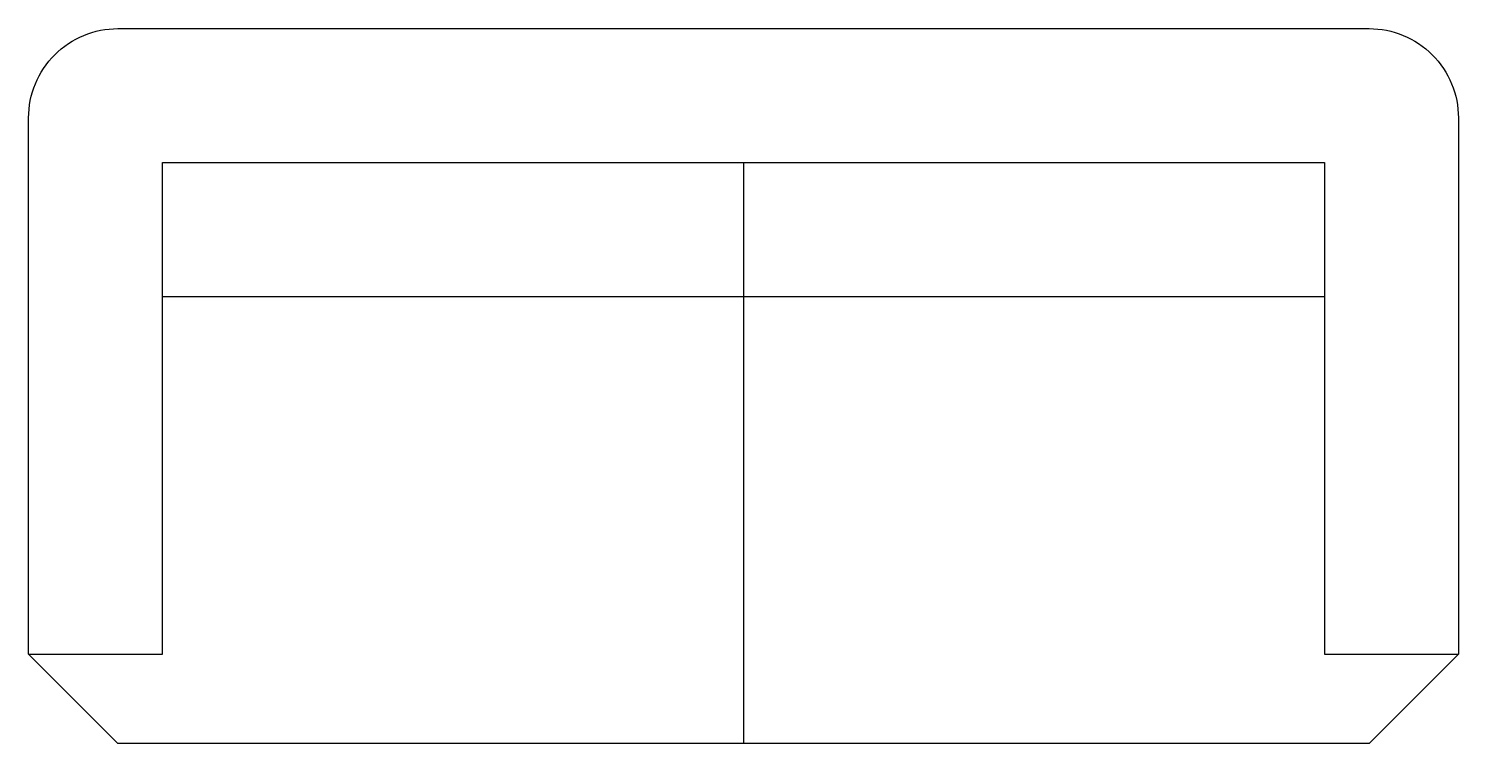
# Model space of a CAD drawing. Extents: x -0.8 to 0.8, y -0.8 to 0.
import ezdxf

# ---------------------------------------------------------------- set-up
doc = ezdxf.new("R2010")
doc.units = 0
doc.header["$MEASUREMENT"] = 0
doc.layers.add('A-MOBILIA', color=2, linetype='CONTINUOUS')

msp = doc.modelspace()

# ---------------------------------------------------------------- linework, layer by layer
at = {"layer": 'A-MOBILIA'}
for p, q in [((0, -0.15), (0, -0.8)), ((-0.65, -0.3), (0.65, -0.3))]:
    msp.add_line(p, q, dxfattribs=at)
msp.add_lwpolyline([(0.7, -0.8), (-0.7, -0.8), (-0.8, -0.7), (-0.8, -0.1, -0.414214), (-0.7, 0), (0.7, 0, -0.414214), (0.8, -0.1), (0.8, -0.7)], format="xyb", close=True, dxfattribs=at)
msp.add_lwpolyline([(-0.8, -0.7), (-0.65, -0.7), (-0.65, -0.15), (0.65, -0.15), (0.65, -0.7), (0.8, -0.7)], dxfattribs=at)

doc.saveas('drawing.dxf')
